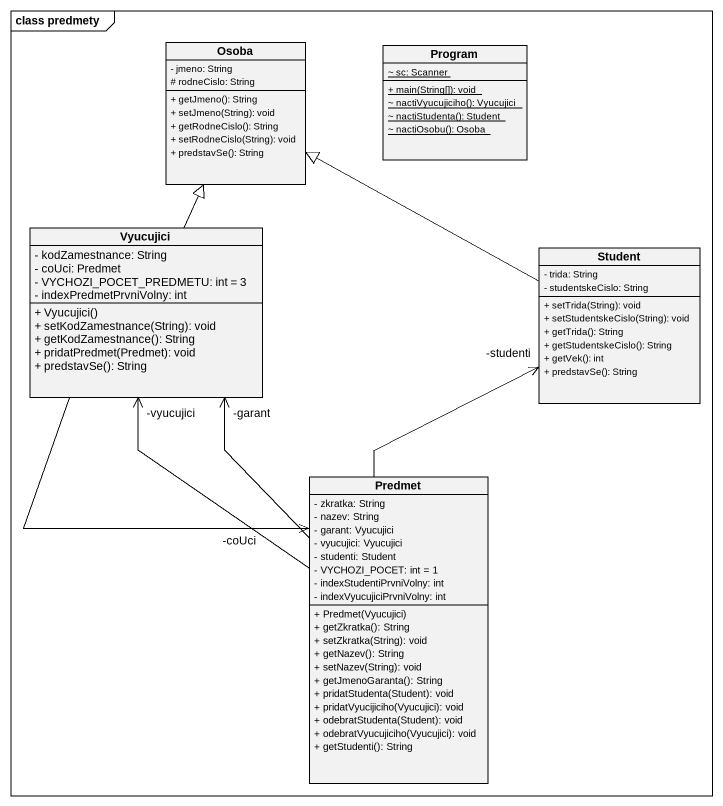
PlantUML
@startuml
mainframe class predmety
hide circle
hide empty members
skinparam classAttributeIconSize 0
class Osoba {
  - jmeno: String
  # rodneCislo: String
  + getJmeno(): String
  + setJmeno(String): void
  + getRodneCislo(): String
  + setRodneCislo(String): void
  + predstavSe(): String
}
class Program {
  {static} ~ sc: Scanner
  {static} + main(String[]): void
  {static} ~ nactiVyucujiciho(): Vyucujici
  {static} ~ nactiStudenta(): Student
  {static} ~ nactiOsobu(): Osoba
}
class Vyucujici {
  - kodZamestnance: String
  - coUci: Predmet
  - VYCHOZI_POCET_PREDMETU: int = 3
  - indexPredmetPrvniVolny: int
  + Vyucujici()
  + setKodZamestnance(String): void
  + getKodZamestnance(): String
  + pridatPredmet(Predmet): void
  + predstavSe(): String
}
class Student {
  - trida: String
  - studentskeCislo: String
  + setTrida(String): void
  + setStudentskeCislo(String): void
  + getTrida(): String
  + getStudentskeCislo(): String
  + getVek(): int
  + predstavSe(): String
}
class Predmet {
  - zkratka: String
  - nazev: String
  - garant: Vyucujici
  - vyucujici: Vyucujici
  - studenti: Student
  - VYCHOZI_POCET: int = 1
  - indexStudentiPrvniVolny: int
  - indexVyucujiciPrvniVolny: int
  + Predmet(Vyucujici)
  + getZkratka(): String
  + setZkratka(String): void
  + getNazev(): String
  + setNazev(String): void
  + getJmenoGaranta(): String
  + pridatStudenta(Student): void
  + pridatVyucijiciho(Vyucujici): void
  + odebratStudenta(Student): void
  + odebratVyucujiciho(Vyucujici): void
  + getStudenti(): String
}
Vyucujici -up-|> Osoba
Vyucujici --> "-coUci" Predmet
Student -left-|> Osoba
Predmet -up-> "-garant" Vyucujici
Predmet -up-> "-vyucujici" Vyucujici
Predmet -up-> "-studenti" Student
@enduml
